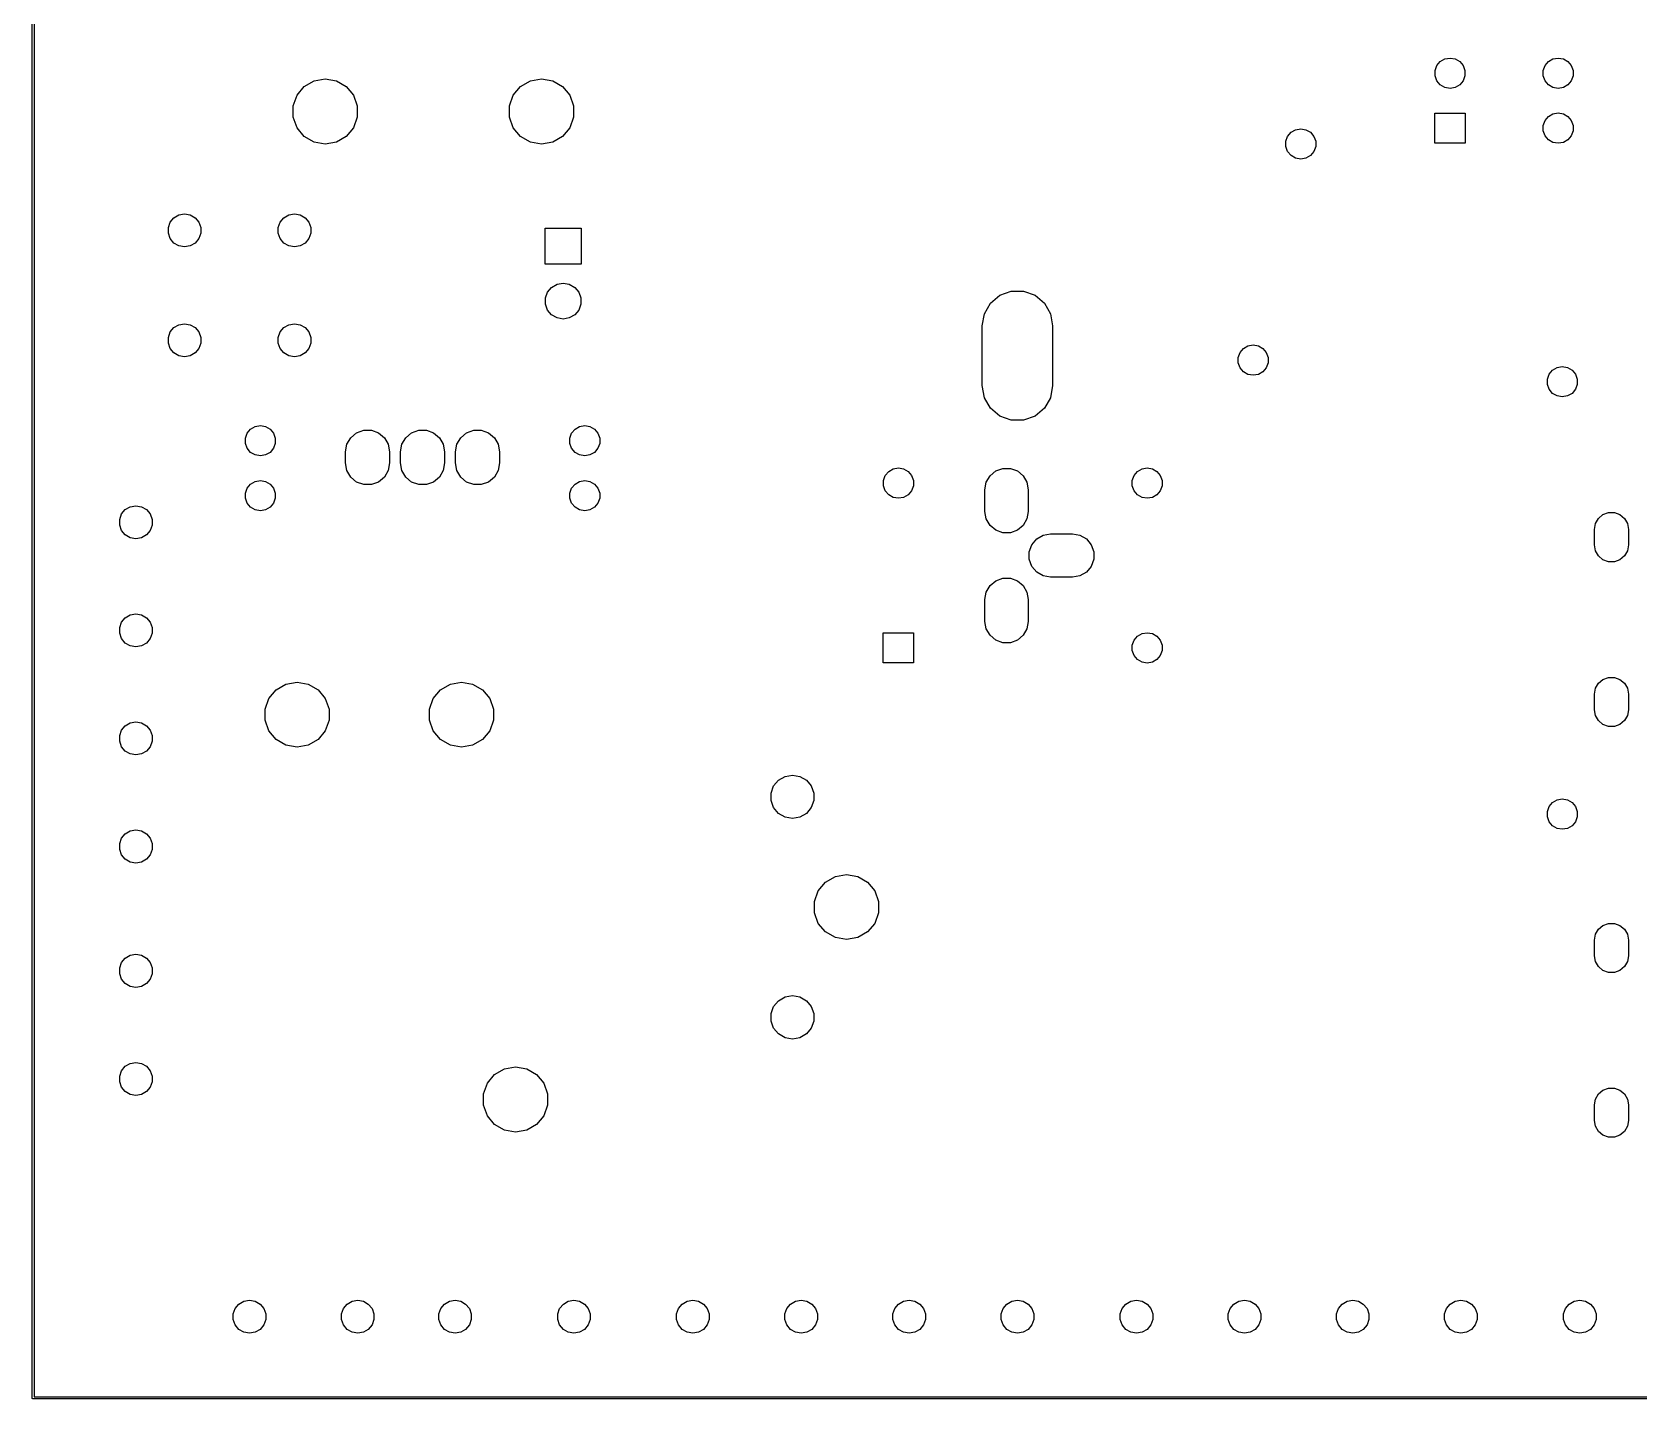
# Model space of a CAD drawing. Extents: x 10 to 287, y -200 to -10.
# Drawn here: x 74.5 to 148.7, y -130.1 to -66.8 of the extents above; entities that cross this region are included whole.
import ezdxf

# ---------------------------------------------------------------- set-up
doc = ezdxf.new("R2010")
doc.units = 0
doc.header["$MEASUREMENT"] = 0
doc.layers.add('BLACK', color=7, linetype='CONTINUOUS')

msp = doc.modelspace()

# ---------------------------------------------------------------- linework, layer by layer
at = {"layer": 'Black'}
for p, q in [((74.45, -130), (74.45, -30)), ((74.55, -30.05), (74.55, -129.95)), ((139.393, -68.3794), (139.549, -68.1929)), ((139.549, -68.1929), (139.76, -68.0711)), ((139.76, -68.0711), (140, -68.0288)), ((140, -68.0288), (140.24, -68.0711)), ((140.24, -68.0711), (140.451, -68.1929)), ((140.451, -68.1929), (140.607, -68.3794)), ((144.393, -68.3794), (144.549, -68.1929)), ((144.549, -68.1929), (144.76, -68.0711)), ((144.76, -68.0711), (145, -68.0288)), ((145, -68.0288), (145.24, -68.0711)), ((145.24, -68.0711), (145.451, -68.1929)), ((145.451, -68.1929), (145.607, -68.3794)), ((87.485, -69.0851), (88, -68.9943)), ((88, -68.9943), (88.515, -69.0851)), ((97.485, -69.0851), (98, -68.9943)), ((98, -68.9943), (98.515, -69.0851)), ((139.309, -68.6082), (139.393, -68.3794)), ((139.309, -68.8518), (139.309, -68.6082)), ((139.393, -69.0806), (139.309, -68.8518)), ((140.607, -68.3794), (140.691, -68.6082)), ((140.691, -68.8518), (140.607, -69.0806)), ((140.691, -68.6082), (140.691, -68.8518)), ((144.309, -68.6082), (144.393, -68.3794)), ((144.309, -68.8518), (144.309, -68.6082)), ((144.393, -69.0806), (144.309, -68.8518)), ((145.607, -68.3794), (145.691, -68.6082)), ((145.691, -68.8518), (145.607, -69.0806)), ((145.691, -68.6082), (145.691, -68.8518)), ((86.5171, -70.2385), (86.696, -69.7471)), ((86.696, -69.7471), (87.0321, -69.3465)), ((87.0321, -69.3465), (87.485, -69.0851)), ((88.515, -69.0851), (88.9679, -69.3465)), ((88.9679, -69.3465), (89.304, -69.7471)), ((89.304, -69.7471), (89.4829, -70.2385)), ((96.5171, -70.2385), (96.696, -69.7471)), ((96.696, -69.7471), (97.0321, -69.3465)), ((97.0321, -69.3465), (97.485, -69.0851)), ((98.515, -69.0851), (98.9679, -69.3465)), ((98.9679, -69.3465), (99.304, -69.7471)), ((99.304, -69.7471), (99.4829, -70.2385)), ((139.549, -69.2671), (139.393, -69.0806)), ((139.76, -69.3889), (139.549, -69.2671)), ((140, -69.4312), (139.76, -69.3889)), ((140.24, -69.3889), (140, -69.4312)), ((140.451, -69.2671), (140.24, -69.3889)), ((140.607, -69.0806), (140.451, -69.2671)), ((144.549, -69.2671), (144.393, -69.0806)), ((144.76, -69.3889), (144.549, -69.2671)), ((145, -69.4312), (144.76, -69.3889)), ((145.24, -69.3889), (145, -69.4312)), ((145.451, -69.2671), (145.24, -69.3889)), ((145.607, -69.0806), (145.451, -69.2671)), ((86.5171, -70.7615), (86.5171, -70.2385)), ((89.4829, -70.2385), (89.4829, -70.7615)), ((96.5171, -70.7615), (96.5171, -70.2385)), ((99.4829, -70.2385), (99.4829, -70.7615)), ((86.696, -71.2529), (86.5171, -70.7615)), ((87.0321, -71.6535), (86.696, -71.2529)), ((89.304, -71.2529), (88.9679, -71.6535)), ((89.4829, -70.7615), (89.304, -71.2529)), ((96.696, -71.2529), (96.5171, -70.7615)), ((97.0321, -71.6535), (96.696, -71.2529)), ((99.304, -71.2529), (98.9679, -71.6535)), ((99.4829, -70.7615), (99.304, -71.2529)), ((132.86, -71.3411), (133.1, -71.2988)), ((133.1, -71.2988), (133.34, -71.3411)), ((139.302, -71.9685), (139.302, -70.5715)), ((139.302, -70.5715), (140.698, -70.5715)), ((140.698, -70.5715), (140.698, -71.9685)), ((144.309, -71.1482), (144.393, -70.9194)), ((144.309, -71.3918), (144.309, -71.1482)), ((144.393, -70.9194), (144.549, -70.7329)), ((144.549, -70.7329), (144.76, -70.6111)), ((144.76, -70.6111), (145, -70.5688)), ((145, -70.5688), (145.24, -70.6111)), ((145.24, -70.6111), (145.451, -70.7329)), ((145.451, -70.7329), (145.607, -70.9194)), ((145.607, -70.9194), (145.691, -71.1482)), ((145.691, -71.1482), (145.691, -71.3918)), ((87.485, -71.9149), (87.0321, -71.6535)), ((88, -72.0057), (87.485, -71.9149)), ((88.515, -71.9149), (88, -72.0057)), ((88.9679, -71.6535), (88.515, -71.9149)), ((97.485, -71.9149), (97.0321, -71.6535)), ((98, -72.0057), (97.485, -71.9149)), ((98.515, -71.9149), (98, -72.0057)), ((98.9679, -71.6535), (98.515, -71.9149)), ((132.409, -71.8782), (132.493, -71.6494)), ((132.409, -72.1218), (132.409, -71.8782)), ((132.493, -71.6494), (132.649, -71.4629)), ((132.649, -71.4629), (132.86, -71.3411)), ((133.34, -71.3411), (133.551, -71.4629)), ((133.551, -71.4629), (133.707, -71.6494)), ((133.707, -71.6494), (133.791, -71.8782)), ((133.791, -71.8782), (133.791, -72.1218)), ((140.698, -71.9685), (139.302, -71.9685)), ((144.393, -71.6206), (144.309, -71.3918)), ((144.549, -71.8071), (144.393, -71.6206)), ((144.76, -71.9289), (144.549, -71.8071)), ((145, -71.9712), (144.76, -71.9289)), ((145.24, -71.9289), (145, -71.9712)), ((145.451, -71.8071), (145.24, -71.9289)), ((145.607, -71.6206), (145.451, -71.8071)), ((145.691, -71.3918), (145.607, -71.6206)), ((132.493, -72.3506), (132.409, -72.1218)), ((132.649, -72.5371), (132.493, -72.3506)), ((132.86, -72.6589), (132.649, -72.5371)), ((133.1, -72.7012), (132.86, -72.6589)), ((133.34, -72.6589), (133.1, -72.7012)), ((133.551, -72.5371), (133.34, -72.6589)), ((133.707, -72.3506), (133.551, -72.5371)), ((133.791, -72.1218), (133.707, -72.3506)), ((80.7467, -75.8672), (80.8376, -75.6175)), ((80.8376, -75.6175), (81.0083, -75.414)), ((81.0083, -75.414), (81.2384, -75.2812)), ((81.2384, -75.2812), (81.5, -75.2351)), ((81.5, -75.2351), (81.7616, -75.2812)), ((81.7616, -75.2812), (81.9917, -75.414)), ((81.9917, -75.414), (82.1624, -75.6175)), ((82.1624, -75.6175), (82.2533, -75.8672)), ((85.8267, -75.8672), (85.9176, -75.6175)), ((85.9176, -75.6175), (86.0883, -75.414)), ((86.0883, -75.414), (86.3184, -75.2812)), ((86.3184, -75.2812), (86.58, -75.2351)), ((86.58, -75.2351), (86.8416, -75.2812)), ((86.8416, -75.2812), (87.0717, -75.414)), ((87.0717, -75.414), (87.2424, -75.6175)), ((87.2424, -75.6175), (87.3333, -75.8672)), ((80.7467, -76.1328), (80.7467, -75.8672)), ((80.8376, -76.3825), (80.7467, -76.1328)), ((81.0083, -76.586), (80.8376, -76.3825)), ((82.1624, -76.3825), (81.9917, -76.586)), ((82.2533, -76.1328), (82.1624, -76.3825)), ((82.2533, -75.8672), (82.2533, -76.1328)), ((85.8267, -76.1328), (85.8267, -75.8672)), ((85.9176, -76.3825), (85.8267, -76.1328)), ((86.0883, -76.586), (85.9176, -76.3825)), ((87.2424, -76.3825), (87.0717, -76.586)), ((87.3333, -76.1328), (87.2424, -76.3825)), ((87.3333, -75.8672), (87.3333, -76.1328)), ((98.1745, -77.5555), (98.1745, -75.9045)), ((98.1745, -75.9045), (99.8255, -75.9045)), ((99.8255, -75.9045), (99.8255, -77.5555)), ((81.2384, -76.7188), (81.0083, -76.586)), ((81.5, -76.7649), (81.2384, -76.7188)), ((81.7616, -76.7188), (81.5, -76.7649)), ((81.9917, -76.586), (81.7616, -76.7188)), ((86.3184, -76.7188), (86.0883, -76.586)), ((86.58, -76.7649), (86.3184, -76.7188)), ((86.8416, -76.7188), (86.58, -76.7649)), ((87.0717, -76.586), (86.8416, -76.7188)), ((99.8255, -77.5555), (98.1745, -77.5555)), ((98.2824, -78.8557), (98.4674, -78.6352)), ((98.4674, -78.6352), (98.7166, -78.4913)), ((98.7166, -78.4913), (99, -78.4413)), ((99, -78.4413), (99.2834, -78.4913)), ((99.2834, -78.4913), (99.5326, -78.6352)), ((99.5326, -78.6352), (99.7176, -78.8557)), ((98.1839, -79.1261), (98.2824, -78.8557)), ((98.1839, -79.4139), (98.1839, -79.1261)), ((98.2824, -79.6843), (98.1839, -79.4139)), ((99.7176, -78.8557), (99.8161, -79.1261)), ((99.8161, -79.4139), (99.7176, -79.6843)), ((99.8161, -79.1261), (99.8161, -79.4139)), ((118.472, -79.8544), (118.755, -79.3655)), ((118.755, -79.3655), (119.187, -79.0026)), ((119.187, -79.0026), (119.718, -78.8095)), ((119.718, -78.8095), (120.282, -78.8095)), ((120.282, -78.8095), (120.813, -79.0026)), ((120.813, -79.0026), (121.245, -79.3655)), ((121.245, -79.3655), (121.528, -79.8544)), ((98.4674, -79.9048), (98.2824, -79.6843)), ((98.7166, -80.0487), (98.4674, -79.9048)), ((99, -80.0987), (98.7166, -80.0487)), ((99.2834, -80.0487), (99, -80.0987)), ((99.5326, -79.9048), (99.2834, -80.0487)), ((99.7176, -79.6843), (99.5326, -79.9048)), ((118.374, -80.4104), (118.472, -79.8544)), ((121.528, -79.8544), (121.626, -80.4104)), ((80.7467, -80.9472), (80.8376, -80.6975)), ((80.7467, -81.2128), (80.7467, -80.9472)), ((80.8376, -80.6975), (81.0083, -80.494)), ((81.0083, -80.494), (81.2384, -80.3612)), ((81.2384, -80.3612), (81.5, -80.3151)), ((81.5, -80.3151), (81.7616, -80.3612)), ((81.7616, -80.3612), (81.9917, -80.494)), ((81.9917, -80.494), (82.1624, -80.6975)), ((82.1624, -80.6975), (82.2533, -80.9472)), ((82.2533, -80.9472), (82.2533, -81.2128)), ((85.8267, -80.9472), (85.9176, -80.6975)), ((85.8267, -81.2128), (85.8267, -80.9472)), ((85.9176, -80.6975), (86.0883, -80.494)), ((86.0883, -80.494), (86.3184, -80.3612)), ((86.3184, -80.3612), (86.58, -80.3151)), ((86.58, -80.3151), (86.8416, -80.3612)), ((86.8416, -80.3612), (87.0717, -80.494)), ((87.0717, -80.494), (87.2424, -80.6975)), ((87.2424, -80.6975), (87.3333, -80.9472)), ((87.3333, -80.9472), (87.3333, -81.2128)), ((118.374, -83.1816), (118.374, -80.4104)), ((121.626, -80.4104), (121.626, -83.1816)), ((80.8376, -81.4625), (80.7467, -81.2128)), ((81.0083, -81.666), (80.8376, -81.4625)), ((81.2384, -81.7988), (81.0083, -81.666)), ((81.9917, -81.666), (81.7616, -81.7988)), ((82.1624, -81.4625), (81.9917, -81.666)), ((82.2533, -81.2128), (82.1624, -81.4625)), ((85.9176, -81.4625), (85.8267, -81.2128)), ((86.0883, -81.666), (85.9176, -81.4625)), ((86.3184, -81.7988), (86.0883, -81.666)), ((87.0717, -81.666), (86.8416, -81.7988)), ((87.2424, -81.4625), (87.0717, -81.666)), ((87.3333, -81.2128), (87.2424, -81.4625)), ((130.209, -81.8782), (130.293, -81.6494)), ((130.293, -81.6494), (130.449, -81.4629)), ((130.449, -81.4629), (130.66, -81.3411)), ((130.66, -81.3411), (130.9, -81.2988)), ((130.9, -81.2988), (131.14, -81.3411)), ((131.14, -81.3411), (131.351, -81.4629)), ((131.351, -81.4629), (131.507, -81.6494)), ((131.507, -81.6494), (131.591, -81.8782)), ((81.5, -81.8449), (81.2384, -81.7988)), ((81.7616, -81.7988), (81.5, -81.8449)), ((86.58, -81.8449), (86.3184, -81.7988)), ((86.8416, -81.7988), (86.58, -81.8449)), ((130.209, -82.1218), (130.209, -81.8782)), ((130.293, -82.3506), (130.209, -82.1218)), ((130.449, -82.5371), (130.293, -82.3506)), ((131.507, -82.3506), (131.351, -82.5371)), ((131.591, -82.1218), (131.507, -82.3506)), ((131.591, -81.8782), (131.591, -82.1218)), ((144.739, -82.4629), (144.95, -82.3411)), ((144.95, -82.3411), (145.19, -82.2988)), ((145.19, -82.2988), (145.43, -82.3411)), ((145.43, -82.3411), (145.641, -82.4629)), ((118.472, -83.7376), (118.374, -83.1816)), ((121.626, -83.1816), (121.528, -83.7376)), ((130.66, -82.6589), (130.449, -82.5371)), ((130.9, -82.7012), (130.66, -82.6589)), ((131.14, -82.6589), (130.9, -82.7012)), ((131.351, -82.5371), (131.14, -82.6589)), ((144.499, -82.8782), (144.583, -82.6494)), ((144.499, -83.1218), (144.499, -82.8782)), ((144.583, -83.3506), (144.499, -83.1218)), ((144.583, -82.6494), (144.739, -82.4629)), ((145.641, -82.4629), (145.797, -82.6494)), ((145.797, -82.6494), (145.881, -82.8782)), ((145.881, -83.1218), (145.797, -83.3506)), ((145.881, -82.8782), (145.881, -83.1218)), ((118.755, -84.2265), (118.472, -83.7376)), ((121.528, -83.7376), (121.245, -84.2265)), ((144.739, -83.5371), (144.583, -83.3506)), ((144.95, -83.6589), (144.739, -83.5371)), ((145.19, -83.7012), (144.95, -83.6589)), ((145.43, -83.6589), (145.19, -83.7012)), ((145.641, -83.5371), (145.43, -83.6589)), ((145.797, -83.3506), (145.641, -83.5371)), ((119.187, -84.5894), (118.755, -84.2265)), ((119.718, -84.7825), (119.187, -84.5894)), ((120.813, -84.5894), (120.282, -84.7825)), ((121.245, -84.2265), (120.813, -84.5894)), ((84.3095, -85.6082), (84.3928, -85.3794)), ((84.3928, -85.3794), (84.5493, -85.1929)), ((84.5493, -85.1929), (84.7602, -85.0711)), ((84.7602, -85.0711), (85, -85.0288)), ((85, -85.0288), (85.2398, -85.0711)), ((85.2398, -85.0711), (85.4507, -85.1929)), ((85.4507, -85.1929), (85.6072, -85.3794)), ((85.6072, -85.3794), (85.6905, -85.6082)), ((89.1817, -85.5881), (89.452, -85.3613)), ((89.452, -85.3613), (89.7836, -85.2406)), ((89.7836, -85.2406), (90.1364, -85.2406)), ((90.1364, -85.2406), (90.468, -85.3613)), ((90.468, -85.3613), (90.7383, -85.5881)), ((91.7217, -85.5881), (91.992, -85.3613)), ((91.992, -85.3613), (92.3236, -85.2406)), ((92.3236, -85.2406), (92.6764, -85.2406)), ((92.6764, -85.2406), (93.008, -85.3613)), ((93.008, -85.3613), (93.2783, -85.5881)), ((94.2617, -85.5881), (94.532, -85.3613)), ((94.532, -85.3613), (94.8636, -85.2406)), ((94.8636, -85.2406), (95.2164, -85.2406)), ((95.2164, -85.2406), (95.548, -85.3613)), ((95.548, -85.3613), (95.8183, -85.5881)), ((99.3095, -85.6082), (99.3928, -85.3794)), ((99.3928, -85.3794), (99.5493, -85.1929)), ((99.5493, -85.1929), (99.7602, -85.0711)), ((99.7602, -85.0711), (100, -85.0288)), ((100, -85.0288), (100.24, -85.0711)), ((100.24, -85.0711), (100.451, -85.1929)), ((100.451, -85.1929), (100.607, -85.3794)), ((100.607, -85.3794), (100.691, -85.6082)), ((120.282, -84.7825), (119.718, -84.7825)), ((84.3095, -85.8518), (84.3095, -85.6082)), ((84.3928, -86.0806), (84.3095, -85.8518)), ((84.5493, -86.2671), (84.3928, -86.0806)), ((85.6072, -86.0806), (85.4507, -86.2671)), ((85.6905, -85.8518), (85.6072, -86.0806)), ((85.6905, -85.6082), (85.6905, -85.8518)), ((88.944, -86.2411), (89.0053, -85.8937)), ((89.0053, -85.8937), (89.1817, -85.5881)), ((90.7383, -85.5881), (90.9147, -85.8937)), ((90.9147, -85.8937), (90.976, -86.2411)), ((91.484, -86.2411), (91.5453, -85.8937)), ((91.5453, -85.8937), (91.7217, -85.5881)), ((93.2783, -85.5881), (93.4547, -85.8937)), ((93.4547, -85.8937), (93.516, -86.2411)), ((94.024, -86.2411), (94.0853, -85.8937)), ((94.0853, -85.8937), (94.2617, -85.5881)), ((95.8183, -85.5881), (95.9947, -85.8937)), ((95.9947, -85.8937), (96.056, -86.2411)), ((99.3095, -85.8518), (99.3095, -85.6082)), ((99.3928, -86.0806), (99.3095, -85.8518)), ((99.5493, -86.2671), (99.3928, -86.0806)), ((100.607, -86.0806), (100.451, -86.2671)), ((100.691, -85.8518), (100.607, -86.0806)), ((100.691, -85.6082), (100.691, -85.8518)), ((84.7602, -86.3889), (84.5493, -86.2671)), ((85, -86.4312), (84.7602, -86.3889)), ((85.2398, -86.3889), (85, -86.4312)), ((85.4507, -86.2671), (85.2398, -86.3889)), ((88.944, -86.7589), (88.944, -86.2411)), ((89.0053, -87.1063), (88.944, -86.7589)), ((90.976, -86.7589), (90.9147, -87.1063)), ((90.976, -86.2411), (90.976, -86.7589)), ((91.484, -86.7589), (91.484, -86.2411)), ((91.5453, -87.1063), (91.484, -86.7589)), ((93.516, -86.7589), (93.4547, -87.1063)), ((93.516, -86.2411), (93.516, -86.7589)), ((94.024, -86.7589), (94.024, -86.2411)), ((94.0853, -87.1063), (94.024, -86.7589)), ((96.056, -86.7589), (95.9947, -87.1063)), ((96.056, -86.2411), (96.056, -86.7589)), ((99.7602, -86.3889), (99.5493, -86.2671)), ((100, -86.4312), (99.7602, -86.3889)), ((100.24, -86.3889), (100, -86.4312)), ((100.451, -86.2671), (100.24, -86.3889)), ((84.5493, -87.7329), (84.7602, -87.6111)), ((84.7602, -87.6111), (85, -87.5688)), ((85, -87.5688), (85.2398, -87.6111)), ((85.2398, -87.6111), (85.4507, -87.7329)), ((89.1817, -87.4119), (89.0053, -87.1063)), ((89.452, -87.6387), (89.1817, -87.4119)), ((89.7836, -87.7594), (89.452, -87.6387)), ((90.468, -87.6387), (90.1364, -87.7594)), ((90.7383, -87.4119), (90.468, -87.6387)), ((90.9147, -87.1063), (90.7383, -87.4119)), ((91.7217, -87.4119), (91.5453, -87.1063)), ((91.992, -87.6387), (91.7217, -87.4119)), ((92.3236, -87.7594), (91.992, -87.6387)), ((93.008, -87.6387), (92.6764, -87.7594)), ((93.2783, -87.4119), (93.008, -87.6387)), ((93.4547, -87.1063), (93.2783, -87.4119)), ((94.2617, -87.4119), (94.0853, -87.1063)), ((94.532, -87.6387), (94.2617, -87.4119)), ((94.8636, -87.7594), (94.532, -87.6387)), ((95.548, -87.6387), (95.2164, -87.7594)), ((95.8183, -87.4119), (95.548, -87.6387)), ((95.9947, -87.1063), (95.8183, -87.4119)), ((99.5493, -87.7329), (99.7602, -87.6111)), ((99.7602, -87.6111), (100, -87.5688)), ((100, -87.5688), (100.24, -87.6111)), ((100.24, -87.6111), (100.451, -87.7329)), ((113.809, -87.5682), (113.893, -87.3394)), ((113.809, -87.8118), (113.809, -87.5682)), ((113.893, -87.3394), (114.049, -87.1529)), ((114.049, -87.1529), (114.26, -87.0311)), ((114.26, -87.0311), (114.5, -86.9888)), ((114.5, -86.9888), (114.74, -87.0311)), ((114.74, -87.0311), (114.951, -87.1529)), ((114.951, -87.1529), (115.107, -87.3394)), ((115.107, -87.3394), (115.191, -87.5682)), ((115.191, -87.5682), (115.191, -87.8118)), ((118.561, -87.652), (118.734, -87.3514)), ((118.734, -87.3514), (119, -87.1283)), ((119, -87.1283), (119.326, -87.0096)), ((119.326, -87.0096), (119.674, -87.0096)), ((119.674, -87.0096), (120, -87.1283)), ((120, -87.1283), (120.266, -87.3514)), ((120.266, -87.3514), (120.439, -87.652)), ((125.309, -87.5682), (125.393, -87.3394)), ((125.309, -87.8118), (125.309, -87.5682)), ((125.393, -87.3394), (125.549, -87.1529)), ((125.549, -87.1529), (125.76, -87.0311)), ((125.76, -87.0311), (126, -86.9888)), ((126, -86.9888), (126.24, -87.0311)), ((126.24, -87.0311), (126.451, -87.1529)), ((126.451, -87.1529), (126.607, -87.3394)), ((126.607, -87.3394), (126.691, -87.5682)), ((126.691, -87.5682), (126.691, -87.8118)), ((84.3095, -88.1482), (84.3928, -87.9194)), ((84.3095, -88.3918), (84.3095, -88.1482)), ((84.3928, -88.6206), (84.3095, -88.3918)), ((84.3928, -87.9194), (84.5493, -87.7329)), ((85.4507, -87.7329), (85.6072, -87.9194)), ((85.6072, -87.9194), (85.6905, -88.1482)), ((85.6905, -88.3918), (85.6072, -88.6206)), ((85.6905, -88.1482), (85.6905, -88.3918)), ((90.1364, -87.7594), (89.7836, -87.7594)), ((92.6764, -87.7594), (92.3236, -87.7594)), ((95.2164, -87.7594), (94.8636, -87.7594)), ((99.3095, -88.1482), (99.3928, -87.9194)), ((99.3095, -88.3918), (99.3095, -88.1482)), ((99.3928, -88.6206), (99.3095, -88.3918)), ((99.3928, -87.9194), (99.5493, -87.7329)), ((100.451, -87.7329), (100.607, -87.9194)), ((100.607, -87.9194), (100.691, -88.1482)), ((100.691, -88.3918), (100.607, -88.6206)), ((100.691, -88.1482), (100.691, -88.3918)), ((113.893, -88.0406), (113.809, -87.8118)), ((114.049, -88.2271), (113.893, -88.0406)), ((114.26, -88.3489), (114.049, -88.2271)), ((114.5, -88.3912), (114.26, -88.3489)), ((114.74, -88.3489), (114.5, -88.3912)), ((114.951, -88.2271), (114.74, -88.3489)), ((115.107, -88.0406), (114.951, -88.2271)), ((115.191, -87.8118), (115.107, -88.0406)), ((118.501, -87.9939), (118.561, -87.652)), ((118.501, -89.0061), (118.501, -87.9939)), ((120.439, -87.652), (120.499, -87.9939)), ((120.499, -87.9939), (120.499, -89.0061)), ((125.393, -88.0406), (125.309, -87.8118)), ((125.549, -88.2271), (125.393, -88.0406)), ((125.76, -88.3489), (125.549, -88.2271)), ((126, -88.3912), (125.76, -88.3489)), ((126.24, -88.3489), (126, -88.3912)), ((126.451, -88.2271), (126.24, -88.3489)), ((126.607, -88.0406), (126.451, -88.2271)), ((126.691, -87.8118), (126.607, -88.0406)), ((78.4967, -89.3672), (78.5876, -89.1175)), ((78.5876, -89.1175), (78.7583, -88.914)), ((78.7583, -88.914), (78.9884, -88.7812)), ((78.9884, -88.7812), (79.25, -88.7351)), ((79.25, -88.7351), (79.5116, -88.7812)), ((79.5116, -88.7812), (79.7417, -88.914)), ((79.7417, -88.914), (79.9124, -89.1175)), ((79.9124, -89.1175), (80.0033, -89.3672)), ((84.5493, -88.8071), (84.3928, -88.6206)), ((84.7602, -88.9289), (84.5493, -88.8071)), ((85, -88.9712), (84.7602, -88.9289)), ((85.2398, -88.9289), (85, -88.9712)), ((85.4507, -88.8071), (85.2398, -88.9289)), ((85.6072, -88.6206), (85.4507, -88.8071)), ((99.5493, -88.8071), (99.3928, -88.6206)), ((99.7602, -88.9289), (99.5493, -88.8071)), ((100, -88.9712), (99.7602, -88.9289)), ((100.24, -88.9289), (100, -88.9712)), ((100.451, -88.8071), (100.24, -88.9289)), ((100.607, -88.6206), (100.451, -88.8071)), ((118.561, -89.348), (118.501, -89.0061)), ((120.499, -89.0061), (120.439, -89.348)), ((147.066, -89.1481), (147.323, -89.0546)), ((147.323, -89.0546), (147.597, -89.0546)), ((147.597, -89.0546), (147.854, -89.1481)), ((78.4967, -89.6328), (78.4967, -89.3672)), ((78.5876, -89.8825), (78.4967, -89.6328)), ((80.0033, -89.6328), (79.9124, -89.8825)), ((80.0033, -89.3672), (80.0033, -89.6328)), ((118.734, -89.6486), (118.561, -89.348)), ((119, -89.8717), (118.734, -89.6486)), ((119.326, -89.9904), (119, -89.8717)), ((120, -89.8717), (119.674, -89.9904)), ((120.266, -89.6486), (120, -89.8717)), ((120.439, -89.348), (120.266, -89.6486)), ((146.673, -89.83), (146.72, -89.5607)), ((146.673, -90.55), (146.673, -89.83)), ((146.72, -89.5607), (146.857, -89.3239)), ((146.857, -89.3239), (147.066, -89.1481)), ((147.854, -89.1481), (148.063, -89.3239)), ((148.063, -89.3239), (148.2, -89.5607)), ((148.2, -89.5607), (148.247, -89.83)), ((148.247, -89.83), (148.247, -90.55)), ((78.7583, -90.086), (78.5876, -89.8825)), ((78.9884, -90.2188), (78.7583, -90.086)), ((79.25, -90.2649), (78.9884, -90.2188)), ((79.5116, -90.2188), (79.25, -90.2649)), ((79.7417, -90.086), (79.5116, -90.2188)), ((79.9124, -89.8825), (79.7417, -90.086)), ((119.674, -89.9904), (119.326, -89.9904)), ((120.55, -90.8664), (120.668, -90.5403)), ((120.668, -90.5403), (120.891, -90.2743)), ((120.891, -90.2743), (121.192, -90.1008)), ((121.192, -90.1008), (121.534, -90.0405)), ((121.534, -90.0405), (122.546, -90.0405)), ((122.546, -90.0405), (122.888, -90.1008)), ((122.888, -90.1008), (123.189, -90.2743)), ((123.189, -90.2743), (123.412, -90.5403)), ((123.412, -90.5403), (123.53, -90.8664)), ((146.72, -90.8193), (146.673, -90.55)), ((148.247, -90.55), (148.2, -90.8193)), ((120.55, -91.2136), (120.55, -90.8664)), ((120.668, -91.5397), (120.55, -91.2136)), ((123.53, -91.2136), (123.412, -91.5397)), ((123.53, -90.8664), (123.53, -91.2136)), ((146.857, -91.0561), (146.72, -90.8193)), ((147.066, -91.2319), (146.857, -91.0561)), ((147.323, -91.3254), (147.066, -91.2319)), ((147.597, -91.3254), (147.323, -91.3254)), ((147.854, -91.2319), (147.597, -91.3254)), ((148.063, -91.0561), (147.854, -91.2319)), ((148.2, -90.8193), (148.063, -91.0561)), ((119, -92.2083), (119.326, -92.0896)), ((119.326, -92.0896), (119.674, -92.0896)), ((119.674, -92.0896), (120, -92.2083)), ((120.891, -91.8057), (120.668, -91.5397)), ((121.192, -91.9792), (120.891, -91.8057)), ((121.534, -92.0395), (121.192, -91.9792)), ((122.546, -92.0395), (121.534, -92.0395)), ((122.888, -91.9792), (122.546, -92.0395)), ((123.189, -91.8057), (122.888, -91.9792)), ((123.412, -91.5397), (123.189, -91.8057)), ((118.501, -93.0739), (118.561, -92.732)), ((118.561, -92.732), (118.734, -92.4314)), ((118.734, -92.4314), (119, -92.2083)), ((120, -92.2083), (120.266, -92.4314)), ((120.266, -92.4314), (120.439, -92.732)), ((120.439, -92.732), (120.499, -93.0739)), ((118.501, -94.0861), (118.501, -93.0739)), ((120.499, -93.0739), (120.499, -94.0861)), ((78.4967, -94.3672), (78.5876, -94.1175)), ((78.5876, -94.1175), (78.7583, -93.914)), ((78.7583, -93.914), (78.9884, -93.7812)), ((78.9884, -93.7812), (79.25, -93.7351)), ((79.25, -93.7351), (79.5116, -93.7812)), ((79.5116, -93.7812), (79.7417, -93.914)), ((79.7417, -93.914), (79.9124, -94.1175)), ((79.9124, -94.1175), (80.0033, -94.3672)), ((118.561, -94.428), (118.501, -94.0861)), ((120.499, -94.0861), (120.439, -94.428)), ((78.4967, -94.6328), (78.4967, -94.3672)), ((78.5876, -94.8825), (78.4967, -94.6328)), ((78.7583, -95.086), (78.5876, -94.8825)), ((79.9124, -94.8825), (79.7417, -95.086)), ((80.0033, -94.6328), (79.9124, -94.8825)), ((80.0033, -94.3672), (80.0033, -94.6328)), ((113.801, -96.0085), (113.801, -94.6115)), ((113.801, -94.6115), (115.198, -94.6115)), ((115.198, -94.6115), (115.198, -96.0085)), ((118.734, -94.7286), (118.561, -94.428)), ((119, -94.9517), (118.734, -94.7286)), ((119.326, -95.0704), (119, -94.9517)), ((119.674, -95.0704), (119.326, -95.0704)), ((120, -94.9517), (119.674, -95.0704)), ((120.266, -94.7286), (120, -94.9517)), ((120.439, -94.428), (120.266, -94.7286)), ((125.309, -95.1882), (125.393, -94.9594)), ((125.393, -94.9594), (125.549, -94.7729)), ((125.549, -94.7729), (125.76, -94.6511)), ((125.76, -94.6511), (126, -94.6088)), ((126, -94.6088), (126.24, -94.6511)), ((126.24, -94.6511), (126.451, -94.7729)), ((126.451, -94.7729), (126.607, -94.9594)), ((126.607, -94.9594), (126.691, -95.1882)), ((78.9884, -95.2188), (78.7583, -95.086)), ((79.25, -95.2649), (78.9884, -95.2188)), ((79.5116, -95.2188), (79.25, -95.2649)), ((79.7417, -95.086), (79.5116, -95.2188)), ((125.309, -95.4318), (125.309, -95.1882)), ((125.393, -95.6606), (125.309, -95.4318)), ((125.549, -95.8471), (125.393, -95.6606)), ((126.607, -95.6606), (126.451, -95.8471)), ((126.691, -95.4318), (126.607, -95.6606)), ((126.691, -95.1882), (126.691, -95.4318)), ((115.198, -96.0085), (113.801, -96.0085)), ((125.76, -95.9689), (125.549, -95.8471)), ((126, -96.0112), (125.76, -95.9689)), ((126.24, -95.9689), (126, -96.0112)), ((126.451, -95.8471), (126.24, -95.9689)), ((85.396, -97.6471), (85.7321, -97.2465)), ((85.7321, -97.2465), (86.185, -96.9851)), ((86.185, -96.9851), (86.7, -96.8943)), ((86.7, -96.8943), (87.215, -96.9851)), ((87.215, -96.9851), (87.6679, -97.2465)), ((87.6679, -97.2465), (88.004, -97.6471)), ((92.996, -97.6471), (93.3321, -97.2465)), ((93.3321, -97.2465), (93.785, -96.9851)), ((93.785, -96.9851), (94.3, -96.8943)), ((94.3, -96.8943), (94.815, -96.9851)), ((94.815, -96.9851), (95.2679, -97.2465)), ((95.2679, -97.2465), (95.604, -97.6471)), ((146.673, -97.45), (146.72, -97.1807)), ((146.72, -97.1807), (146.857, -96.9439)), ((146.857, -96.9439), (147.066, -96.7681)), ((147.066, -96.7681), (147.323, -96.6746)), ((147.323, -96.6746), (147.597, -96.6746)), ((147.597, -96.6746), (147.854, -96.7681)), ((147.854, -96.7681), (148.063, -96.9439)), ((148.063, -96.9439), (148.2, -97.1807)), ((148.2, -97.1807), (148.247, -97.45)), ((85.2171, -98.1385), (85.396, -97.6471)), ((88.004, -97.6471), (88.1829, -98.1385)), ((92.8171, -98.1385), (92.996, -97.6471)), ((95.604, -97.6471), (95.7829, -98.1385)), ((146.673, -98.17), (146.673, -97.45)), ((148.247, -97.45), (148.247, -98.17)), ((78.7583, -98.914), (78.9884, -98.7812)), ((78.9884, -98.7812), (79.25, -98.7351)), ((79.25, -98.7351), (79.5116, -98.7812)), ((79.5116, -98.7812), (79.7417, -98.914)), ((85.2171, -98.6615), (85.2171, -98.1385)), ((85.396, -99.1529), (85.2171, -98.6615)), ((88.1829, -98.6615), (88.004, -99.1529)), ((88.1829, -98.1385), (88.1829, -98.6615)), ((92.8171, -98.6615), (92.8171, -98.1385)), ((92.996, -99.1529), (92.8171, -98.6615)), ((95.7829, -98.6615), (95.604, -99.1529)), ((95.7829, -98.1385), (95.7829, -98.6615)), ((146.72, -98.4393), (146.673, -98.17)), ((146.857, -98.6761), (146.72, -98.4393)), ((147.066, -98.8519), (146.857, -98.6761)), ((148.063, -98.6761), (147.854, -98.8519)), ((148.2, -98.4393), (148.063, -98.6761)), ((148.247, -98.17), (148.2, -98.4393)), ((78.4967, -99.3672), (78.5876, -99.1175)), ((78.4967, -99.6328), (78.4967, -99.3672)), ((78.5876, -99.1175), (78.7583, -98.914)), ((79.7417, -98.914), (79.9124, -99.1175)), ((79.9124, -99.1175), (80.0033, -99.3672)), ((80.0033, -99.3672), (80.0033, -99.6328)), ((85.7321, -99.5535), (85.396, -99.1529)), ((88.004, -99.1529), (87.6679, -99.5535)), ((93.3321, -99.5535), (92.996, -99.1529)), ((95.604, -99.1529), (95.2679, -99.5535)), ((147.323, -98.9454), (147.066, -98.8519)), ((147.597, -98.9454), (147.323, -98.9454)), ((147.854, -98.8519), (147.597, -98.9454)), ((78.5876, -99.8825), (78.4967, -99.6328)), ((78.7583, -100.086), (78.5876, -99.8825)), ((78.9884, -100.219), (78.7583, -100.086)), ((79.25, -100.265), (78.9884, -100.219)), ((79.5116, -100.219), (79.25, -100.265)), ((79.7417, -100.086), (79.5116, -100.219)), ((79.9124, -99.8825), (79.7417, -100.086)), ((80.0033, -99.6328), (79.9124, -99.8825)), ((86.185, -99.8149), (85.7321, -99.5535)), ((86.7, -99.9057), (86.185, -99.8149)), ((87.215, -99.8149), (86.7, -99.9057)), ((87.6679, -99.5535), (87.215, -99.8149)), ((93.785, -99.8149), (93.3321, -99.5535)), ((94.3, -99.9057), (93.785, -99.8149)), ((94.815, -99.8149), (94.3, -99.9057)), ((95.2679, -99.5535), (94.815, -99.8149)), ((108.611, -102.026), (108.731, -101.698)), ((108.731, -101.698), (108.955, -101.431)), ((108.955, -101.431), (109.257, -101.257)), ((109.257, -101.257), (109.6, -101.196)), ((109.6, -101.196), (109.943, -101.257)), ((109.943, -101.257), (110.245, -101.431)), ((110.245, -101.431), (110.469, -101.698)), ((110.469, -101.698), (110.589, -102.026)), ((108.611, -102.374), (108.611, -102.026)), ((108.731, -102.702), (108.611, -102.374)), ((110.589, -102.374), (110.469, -102.702)), ((110.589, -102.026), (110.589, -102.374)), ((144.583, -102.649), (144.739, -102.463)), ((144.739, -102.463), (144.95, -102.341)), ((144.95, -102.341), (145.19, -102.299)), ((145.19, -102.299), (145.43, -102.341)), ((145.43, -102.341), (145.641, -102.463)), ((145.641, -102.463), (145.797, -102.649)), ((108.955, -102.969), (108.731, -102.702)), ((109.257, -103.143), (108.955, -102.969)), ((109.6, -103.204), (109.257, -103.143)), ((109.943, -103.143), (109.6, -103.204)), ((110.245, -102.969), (109.943, -103.143)), ((110.469, -102.702), (110.245, -102.969)), ((144.499, -102.878), (144.583, -102.649)), ((144.499, -103.122), (144.499, -102.878)), ((144.583, -103.351), (144.499, -103.122)), ((145.797, -102.649), (145.881, -102.878)), ((145.881, -103.122), (145.797, -103.351)), ((145.881, -102.878), (145.881, -103.122)), ((78.5876, -104.118), (78.7583, -103.914)), ((78.7583, -103.914), (78.9884, -103.781)), ((78.9884, -103.781), (79.25, -103.735)), ((79.25, -103.735), (79.5116, -103.781)), ((79.5116, -103.781), (79.7417, -103.914)), ((79.7417, -103.914), (79.9124, -104.118)), ((144.739, -103.537), (144.583, -103.351)), ((144.95, -103.659), (144.739, -103.537)), ((145.19, -103.701), (144.95, -103.659)), ((145.43, -103.659), (145.19, -103.701)), ((145.641, -103.537), (145.43, -103.659)), ((145.797, -103.351), (145.641, -103.537)), ((78.4967, -104.367), (78.5876, -104.118)), ((78.4967, -104.633), (78.4967, -104.367)), ((78.5876, -104.882), (78.4967, -104.633)), ((79.9124, -104.118), (80.0033, -104.367)), ((80.0033, -104.633), (79.9124, -104.882)), ((80.0033, -104.367), (80.0033, -104.633)), ((78.7583, -105.086), (78.5876, -104.882)), ((78.9884, -105.219), (78.7583, -105.086)), ((79.25, -105.265), (78.9884, -105.219)), ((79.5116, -105.219), (79.25, -105.265)), ((79.7417, -105.086), (79.5116, -105.219)), ((79.9124, -104.882), (79.7417, -105.086)), ((110.796, -106.547), (111.132, -106.147)), ((111.132, -106.147), (111.585, -105.885)), ((111.585, -105.885), (112.1, -105.794)), ((112.1, -105.794), (112.615, -105.885)), ((112.615, -105.885), (113.068, -106.147)), ((113.068, -106.147), (113.404, -106.547)), ((110.617, -107.039), (110.796, -106.547)), ((113.404, -106.547), (113.583, -107.039)), ((110.617, -107.561), (110.617, -107.039)), ((110.796, -108.053), (110.617, -107.561)), ((113.583, -107.561), (113.404, -108.053)), ((113.583, -107.039), (113.583, -107.561)), ((111.132, -108.453), (110.796, -108.053)), ((113.404, -108.053), (113.068, -108.453)), ((146.72, -108.561), (146.857, -108.324)), ((146.857, -108.324), (147.066, -108.148)), ((147.066, -108.148), (147.323, -108.055)), ((147.323, -108.055), (147.597, -108.055)), ((147.597, -108.055), (147.854, -108.148)), ((147.854, -108.148), (148.063, -108.324)), ((148.063, -108.324), (148.2, -108.561)), ((111.585, -108.715), (111.132, -108.453)), ((112.1, -108.806), (111.585, -108.715)), ((112.615, -108.715), (112.1, -108.806)), ((113.068, -108.453), (112.615, -108.715)), ((146.673, -108.83), (146.72, -108.561)), ((146.673, -109.55), (146.673, -108.83)), ((148.2, -108.561), (148.247, -108.83)), ((148.247, -108.83), (148.247, -109.55)), ((78.4967, -110.117), (78.5876, -109.868)), ((78.5876, -109.868), (78.7583, -109.664)), ((78.7583, -109.664), (78.9884, -109.531)), ((78.9884, -109.531), (79.25, -109.485)), ((79.25, -109.485), (79.5116, -109.531)), ((79.5116, -109.531), (79.7417, -109.664)), ((79.7417, -109.664), (79.9124, -109.868)), ((79.9124, -109.868), (80.0033, -110.117)), ((146.72, -109.819), (146.673, -109.55)), ((146.857, -110.056), (146.72, -109.819)), ((148.2, -109.819), (148.063, -110.056)), ((148.247, -109.55), (148.2, -109.819)), ((78.4967, -110.383), (78.4967, -110.117)), ((78.5876, -110.632), (78.4967, -110.383)), ((78.7583, -110.836), (78.5876, -110.632)), ((79.9124, -110.632), (79.7417, -110.836)), ((80.0033, -110.383), (79.9124, -110.632)), ((80.0033, -110.117), (80.0033, -110.383)), ((147.066, -110.232), (146.857, -110.056)), ((147.323, -110.325), (147.066, -110.232)), ((147.597, -110.325), (147.323, -110.325)), ((147.854, -110.232), (147.597, -110.325)), ((148.063, -110.056), (147.854, -110.232)), ((78.9884, -110.969), (78.7583, -110.836)), ((79.25, -111.015), (78.9884, -110.969)), ((79.5116, -110.969), (79.25, -111.015)), ((79.7417, -110.836), (79.5116, -110.969)), ((109.257, -111.457), (109.6, -111.396)), ((109.6, -111.396), (109.943, -111.457)), ((108.611, -112.226), (108.731, -111.898)), ((108.731, -111.898), (108.955, -111.631)), ((108.955, -111.631), (109.257, -111.457)), ((109.943, -111.457), (110.245, -111.631)), ((110.245, -111.631), (110.469, -111.898)), ((110.469, -111.898), (110.589, -112.226)), ((108.611, -112.574), (108.611, -112.226)), ((108.731, -112.902), (108.611, -112.574)), ((108.955, -113.169), (108.731, -112.902)), ((110.469, -112.902), (110.245, -113.169)), ((110.589, -112.574), (110.469, -112.902)), ((110.589, -112.226), (110.589, -112.574)), ((109.257, -113.343), (108.955, -113.169)), ((109.6, -113.404), (109.257, -113.343)), ((109.943, -113.343), (109.6, -113.404)), ((110.245, -113.169), (109.943, -113.343)), ((78.4967, -115.117), (78.5876, -114.868)), ((78.4967, -115.383), (78.4967, -115.117)), ((78.5876, -114.868), (78.7583, -114.664)), ((78.7583, -114.664), (78.9884, -114.531)), ((78.9884, -114.531), (79.25, -114.485)), ((79.25, -114.485), (79.5116, -114.531)), ((79.5116, -114.531), (79.7417, -114.664)), ((79.7417, -114.664), (79.9124, -114.868)), ((79.9124, -114.868), (80.0033, -115.117)), ((80.0033, -115.117), (80.0033, -115.383)), ((95.496, -115.447), (95.8321, -115.047)), ((95.8321, -115.047), (96.285, -114.785)), ((96.285, -114.785), (96.8, -114.694)), ((96.8, -114.694), (97.315, -114.785)), ((97.315, -114.785), (97.7679, -115.047)), ((97.7679, -115.047), (98.104, -115.447)), ((78.5876, -115.632), (78.4967, -115.383)), ((78.7583, -115.836), (78.5876, -115.632)), ((78.9884, -115.969), (78.7583, -115.836)), ((79.7417, -115.836), (79.5116, -115.969)), ((79.9124, -115.632), (79.7417, -115.836)), ((80.0033, -115.383), (79.9124, -115.632)), ((95.3171, -115.939), (95.496, -115.447)), ((98.104, -115.447), (98.2829, -115.939)), ((146.857, -115.944), (147.066, -115.768)), ((147.066, -115.768), (147.323, -115.675)), ((147.323, -115.675), (147.597, -115.675)), ((147.597, -115.675), (147.854, -115.768)), ((147.854, -115.768), (148.063, -115.944)), ((79.25, -116.015), (78.9884, -115.969)), ((79.5116, -115.969), (79.25, -116.015)), ((95.3171, -116.461), (95.3171, -115.939)), ((95.496, -116.953), (95.3171, -116.461)), ((98.2829, -116.461), (98.104, -116.953)), ((98.2829, -115.939), (98.2829, -116.461)), ((146.673, -116.45), (146.72, -116.181)), ((146.673, -117.17), (146.673, -116.45)), ((146.72, -116.181), (146.857, -115.944)), ((148.063, -115.944), (148.2, -116.181)), ((148.2, -116.181), (148.247, -116.45)), ((148.247, -116.45), (148.247, -117.17)), ((95.8321, -117.353), (95.496, -116.953)), ((96.285, -117.615), (95.8321, -117.353)), ((97.7679, -117.353), (97.315, -117.615)), ((98.104, -116.953), (97.7679, -117.353)), ((146.72, -117.439), (146.673, -117.17)), ((148.247, -117.17), (148.2, -117.439)), ((96.8, -117.706), (96.285, -117.615)), ((97.315, -117.615), (96.8, -117.706)), ((146.857, -117.676), (146.72, -117.439)), ((147.066, -117.852), (146.857, -117.676)), ((147.323, -117.945), (147.066, -117.852)), ((147.597, -117.945), (147.323, -117.945)), ((147.854, -117.852), (147.597, -117.945)), ((148.063, -117.676), (147.854, -117.852)), ((148.2, -117.439), (148.063, -117.676)), ((84.0083, -125.664), (84.2384, -125.531)), ((84.2384, -125.531), (84.5, -125.485)), ((84.5, -125.485), (84.7616, -125.531)), ((84.7616, -125.531), (84.9917, -125.664)), ((89.0083, -125.664), (89.2384, -125.531)), ((89.2384, -125.531), (89.5, -125.485)), ((89.5, -125.485), (89.7616, -125.531)), ((89.7616, -125.531), (89.9917, -125.664)), ((93.5083, -125.664), (93.7384, -125.531)), ((93.7384, -125.531), (94, -125.485)), ((94, -125.485), (94.2616, -125.531)), ((94.2616, -125.531), (94.4917, -125.664)), ((99.0083, -125.664), (99.2384, -125.531)), ((99.2384, -125.531), (99.5, -125.485)), ((99.5, -125.485), (99.7616, -125.531)), ((99.7616, -125.531), (99.9917, -125.664)), ((104.508, -125.664), (104.738, -125.531)), ((104.738, -125.531), (105, -125.485)), ((105, -125.485), (105.262, -125.531)), ((105.262, -125.531), (105.492, -125.664)), ((109.508, -125.664), (109.738, -125.531)), ((109.738, -125.531), (110, -125.485)), ((110, -125.485), (110.262, -125.531)), ((110.262, -125.531), (110.492, -125.664)), ((114.508, -125.664), (114.738, -125.531)), ((114.738, -125.531), (115, -125.485)), ((115, -125.485), (115.262, -125.531)), ((115.262, -125.531), (115.492, -125.664)), ((119.508, -125.664), (119.738, -125.531)), ((119.738, -125.531), (120, -125.485)), ((120, -125.485), (120.262, -125.531)), ((120.262, -125.531), (120.492, -125.664)), ((125.008, -125.664), (125.238, -125.531)), ((125.238, -125.531), (125.5, -125.485)), ((125.5, -125.485), (125.762, -125.531)), ((125.762, -125.531), (125.992, -125.664)), ((130.008, -125.664), (130.238, -125.531)), ((130.238, -125.531), (130.5, -125.485)), ((130.5, -125.485), (130.762, -125.531)), ((130.762, -125.531), (130.992, -125.664)), ((135.008, -125.664), (135.238, -125.531)), ((135.238, -125.531), (135.5, -125.485)), ((135.5, -125.485), (135.762, -125.531)), ((135.762, -125.531), (135.992, -125.664)), ((140.008, -125.664), (140.238, -125.531)), ((140.238, -125.531), (140.5, -125.485)), ((140.5, -125.485), (140.762, -125.531)), ((140.762, -125.531), (140.992, -125.664)), ((145.508, -125.664), (145.738, -125.531)), ((145.738, -125.531), (146, -125.485)), ((146, -125.485), (146.262, -125.531)), ((146.262, -125.531), (146.492, -125.664)), ((83.7467, -126.117), (83.8376, -125.868)), ((83.7467, -126.383), (83.7467, -126.117)), ((83.8376, -125.868), (84.0083, -125.664)), ((84.9917, -125.664), (85.1624, -125.868)), ((85.1624, -125.868), (85.2533, -126.117)), ((85.2533, -126.117), (85.2533, -126.383)), ((88.7467, -126.117), (88.8376, -125.868)), ((88.7467, -126.383), (88.7467, -126.117)), ((88.8376, -125.868), (89.0083, -125.664)), ((89.9917, -125.664), (90.1624, -125.868)), ((90.1624, -125.868), (90.2533, -126.117)), ((90.2533, -126.117), (90.2533, -126.383)), ((93.2467, -126.117), (93.3376, -125.868)), ((93.2467, -126.383), (93.2467, -126.117)), ((93.3376, -125.868), (93.5083, -125.664)), ((94.4917, -125.664), (94.6624, -125.868)), ((94.6624, -125.868), (94.7533, -126.117)), ((94.7533, -126.117), (94.7533, -126.383)), ((98.7467, -126.117), (98.8376, -125.868)), ((98.7467, -126.383), (98.7467, -126.117)), ((98.8376, -125.868), (99.0083, -125.664)), ((99.9917, -125.664), (100.162, -125.868)), ((100.162, -125.868), (100.253, -126.117)), ((100.253, -126.117), (100.253, -126.383)), ((104.247, -126.117), (104.338, -125.868)), ((104.247, -126.383), (104.247, -126.117)), ((104.338, -125.868), (104.508, -125.664)), ((105.492, -125.664), (105.662, -125.868)), ((105.662, -125.868), (105.753, -126.117)), ((105.753, -126.117), (105.753, -126.383)), ((109.247, -126.117), (109.338, -125.868)), ((109.247, -126.383), (109.247, -126.117)), ((109.338, -125.868), (109.508, -125.664)), ((110.492, -125.664), (110.662, -125.868)), ((110.662, -125.868), (110.753, -126.117)), ((110.753, -126.117), (110.753, -126.383)), ((114.247, -126.117), (114.338, -125.868)), ((114.247, -126.383), (114.247, -126.117)), ((114.338, -125.868), (114.508, -125.664)), ((115.492, -125.664), (115.662, -125.868)), ((115.662, -125.868), (115.753, -126.117)), ((115.753, -126.117), (115.753, -126.383)), ((119.247, -126.117), (119.338, -125.868)), ((119.247, -126.383), (119.247, -126.117)), ((119.338, -125.868), (119.508, -125.664)), ((120.492, -125.664), (120.662, -125.868)), ((120.662, -125.868), (120.753, -126.117)), ((120.753, -126.117), (120.753, -126.383)), ((124.747, -126.117), (124.838, -125.868)), ((124.747, -126.383), (124.747, -126.117)), ((124.838, -125.868), (125.008, -125.664)), ((125.992, -125.664), (126.162, -125.868)), ((126.162, -125.868), (126.253, -126.117)), ((126.253, -126.117), (126.253, -126.383)), ((129.747, -126.117), (129.838, -125.868)), ((129.747, -126.383), (129.747, -126.117)), ((129.838, -125.868), (130.008, -125.664)), ((130.992, -125.664), (131.162, -125.868)), ((131.162, -125.868), (131.253, -126.117)), ((131.253, -126.117), (131.253, -126.383)), ((134.747, -126.117), (134.838, -125.868)), ((134.747, -126.383), (134.747, -126.117)), ((134.838, -125.868), (135.008, -125.664)), ((135.992, -125.664), (136.162, -125.868)), ((136.162, -125.868), (136.253, -126.117)), ((136.253, -126.117), (136.253, -126.383)), ((139.747, -126.117), (139.838, -125.868)), ((139.747, -126.383), (139.747, -126.117)), ((139.838, -125.868), (140.008, -125.664)), ((140.992, -125.664), (141.162, -125.868)), ((141.162, -125.868), (141.253, -126.117)), ((141.253, -126.117), (141.253, -126.383)), ((145.247, -126.117), (145.338, -125.868)), ((145.247, -126.383), (145.247, -126.117)), ((145.338, -125.868), (145.508, -125.664)), ((146.492, -125.664), (146.662, -125.868)), ((146.662, -125.868), (146.753, -126.117)), ((146.753, -126.117), (146.753, -126.383)), ((83.8376, -126.632), (83.7467, -126.383)), ((84.0083, -126.836), (83.8376, -126.632)), ((84.2384, -126.969), (84.0083, -126.836)), ((84.5, -127.015), (84.2384, -126.969)), ((84.7616, -126.969), (84.5, -127.015)), ((84.9917, -126.836), (84.7616, -126.969)), ((85.1624, -126.632), (84.9917, -126.836)), ((85.2533, -126.383), (85.1624, -126.632)), ((88.8376, -126.632), (88.7467, -126.383)), ((89.0083, -126.836), (88.8376, -126.632)), ((89.2384, -126.969), (89.0083, -126.836)), ((89.5, -127.015), (89.2384, -126.969)), ((89.7616, -126.969), (89.5, -127.015)), ((89.9917, -126.836), (89.7616, -126.969)), ((90.1624, -126.632), (89.9917, -126.836)), ((90.2533, -126.383), (90.1624, -126.632)), ((93.3376, -126.632), (93.2467, -126.383)), ((93.5083, -126.836), (93.3376, -126.632)), ((93.7384, -126.969), (93.5083, -126.836)), ((94, -127.015), (93.7384, -126.969)), ((94.2616, -126.969), (94, -127.015)), ((94.4917, -126.836), (94.2616, -126.969)), ((94.6624, -126.632), (94.4917, -126.836)), ((94.7533, -126.383), (94.6624, -126.632)), ((98.8376, -126.632), (98.7467, -126.383)), ((99.0083, -126.836), (98.8376, -126.632)), ((99.2384, -126.969), (99.0083, -126.836)), ((99.5, -127.015), (99.2384, -126.969)), ((99.7616, -126.969), (99.5, -127.015)), ((99.9917, -126.836), (99.7616, -126.969)), ((100.162, -126.632), (99.9917, -126.836)), ((100.253, -126.383), (100.162, -126.632)), ((104.338, -126.632), (104.247, -126.383)), ((104.508, -126.836), (104.338, -126.632)), ((104.738, -126.969), (104.508, -126.836)), ((105, -127.015), (104.738, -126.969)), ((105.262, -126.969), (105, -127.015)), ((105.492, -126.836), (105.262, -126.969)), ((105.662, -126.632), (105.492, -126.836)), ((105.753, -126.383), (105.662, -126.632)), ((109.338, -126.632), (109.247, -126.383)), ((109.508, -126.836), (109.338, -126.632)), ((109.738, -126.969), (109.508, -126.836)), ((110, -127.015), (109.738, -126.969)), ((110.262, -126.969), (110, -127.015)), ((110.492, -126.836), (110.262, -126.969)), ((110.662, -126.632), (110.492, -126.836)), ((110.753, -126.383), (110.662, -126.632)), ((114.338, -126.632), (114.247, -126.383)), ((114.508, -126.836), (114.338, -126.632)), ((114.738, -126.969), (114.508, -126.836)), ((115, -127.015), (114.738, -126.969)), ((115.262, -126.969), (115, -127.015)), ((115.492, -126.836), (115.262, -126.969)), ((115.662, -126.632), (115.492, -126.836)), ((115.753, -126.383), (115.662, -126.632)), ((119.338, -126.632), (119.247, -126.383)), ((119.508, -126.836), (119.338, -126.632)), ((119.738, -126.969), (119.508, -126.836)), ((120, -127.015), (119.738, -126.969)), ((120.262, -126.969), (120, -127.015)), ((120.492, -126.836), (120.262, -126.969)), ((120.662, -126.632), (120.492, -126.836)), ((120.753, -126.383), (120.662, -126.632)), ((124.838, -126.632), (124.747, -126.383)), ((125.008, -126.836), (124.838, -126.632)), ((125.238, -126.969), (125.008, -126.836)), ((125.5, -127.015), (125.238, -126.969)), ((125.762, -126.969), (125.5, -127.015)), ((125.992, -126.836), (125.762, -126.969)), ((126.162, -126.632), (125.992, -126.836)), ((126.253, -126.383), (126.162, -126.632)), ((129.838, -126.632), (129.747, -126.383)), ((130.008, -126.836), (129.838, -126.632)), ((130.238, -126.969), (130.008, -126.836)), ((130.5, -127.015), (130.238, -126.969)), ((130.762, -126.969), (130.5, -127.015)), ((130.992, -126.836), (130.762, -126.969)), ((131.162, -126.632), (130.992, -126.836)), ((131.253, -126.383), (131.162, -126.632)), ((134.838, -126.632), (134.747, -126.383)), ((135.008, -126.836), (134.838, -126.632)), ((135.238, -126.969), (135.008, -126.836)), ((135.5, -127.015), (135.238, -126.969)), ((135.762, -126.969), (135.5, -127.015)), ((135.992, -126.836), (135.762, -126.969)), ((136.162, -126.632), (135.992, -126.836)), ((136.253, -126.383), (136.162, -126.632)), ((139.838, -126.632), (139.747, -126.383)), ((140.008, -126.836), (139.838, -126.632)), ((140.238, -126.969), (140.008, -126.836)), ((140.5, -127.015), (140.238, -126.969)), ((140.762, -126.969), (140.5, -127.015)), ((140.992, -126.836), (140.762, -126.969)), ((141.162, -126.632), (140.992, -126.836)), ((141.253, -126.383), (141.162, -126.632)), ((145.338, -126.632), (145.247, -126.383)), ((145.508, -126.836), (145.338, -126.632)), ((145.738, -126.969), (145.508, -126.836)), ((146, -127.015), (145.738, -126.969)), ((146.262, -126.969), (146, -127.015)), ((146.492, -126.836), (146.262, -126.969)), ((146.662, -126.632), (146.492, -126.836)), ((146.753, -126.383), (146.662, -126.632)), ((74.55, -129.95), (211.95, -129.95)), ((74.4508, -130.004), (74.45, -130)), ((74.4508, -130.009), (74.4508, -130.004)), ((74.4523, -130.013), (74.4508, -130.009)), ((74.453, -130.017), (74.4523, -130.013)), ((74.4552, -130.021), (74.453, -130.017)), ((74.4567, -130.025), (74.4552, -130.021)), ((74.4595, -130.028), (74.4567, -130.025)), ((74.4617, -130.032), (74.4595, -130.028)), ((74.465, -130.035), (74.4617, -130.032)), ((74.4679, -130.038), (74.465, -130.035)), ((74.4716, -130.04), (74.4679, -130.038)), ((74.475, -130.043), (74.4716, -130.04)), ((74.4791, -130.045), (74.475, -130.043)), ((74.4829, -130.047), (74.4791, -130.045)), ((74.4872, -130.048), (74.4829, -130.047)), ((74.4913, -130.049), (74.4872, -130.048)), ((74.4957, -130.049), (74.4913, -130.049)), ((74.5, -130.05), (74.4957, -130.049)), ((212, -130.05), (74.5, -130.05))]:
    msp.add_line(p, q, dxfattribs=at)

doc.saveas('drawing.dxf')
